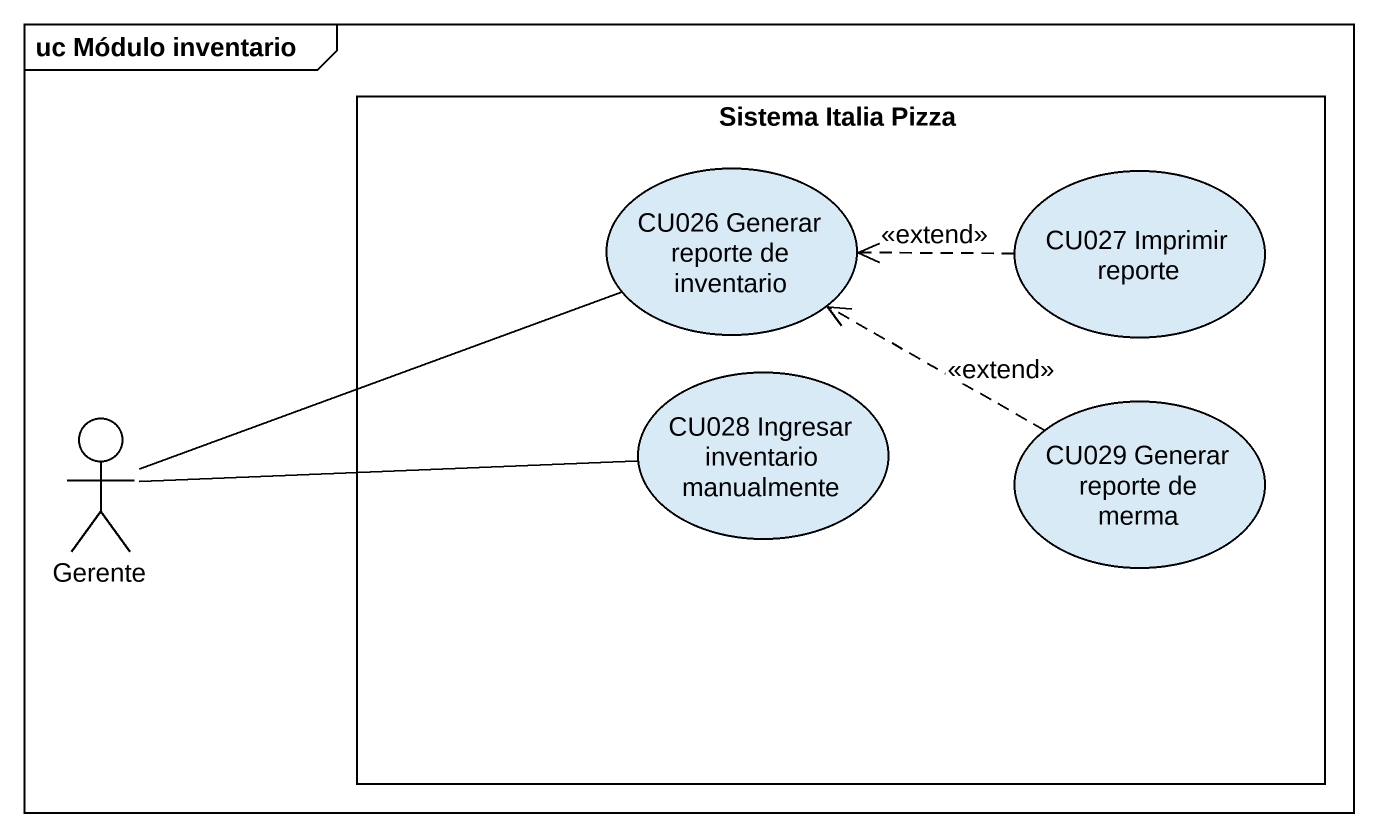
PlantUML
@startuml
mainframe uc Módulo inventario
rectangle "Sistema Italia Pizza" as Sistema_Italia_Pizza {
  usecase "CU026 Generar reporte de inventario" as CU026_Generar_reporte_de
  usecase "CU027 Imprimir reporte" as CU027_Imprimir_reporte
  usecase "CU028 Ingresar inventario manualmente" as CU028_Ingresar_inventario
  usecase "CU029 Generar reporte de merma" as CU029_Generar_reporte_de
}
actor Gerente
CU026_Generar_reporte_de -left- Gerente
CU027_Imprimir_reporte .left.> CU026_Generar_reporte_de : <<extend>>
CU028_Ingresar_inventario -left- Gerente
CU029_Generar_reporte_de .left.> CU026_Generar_reporte_de : <<extend>>
@enduml
